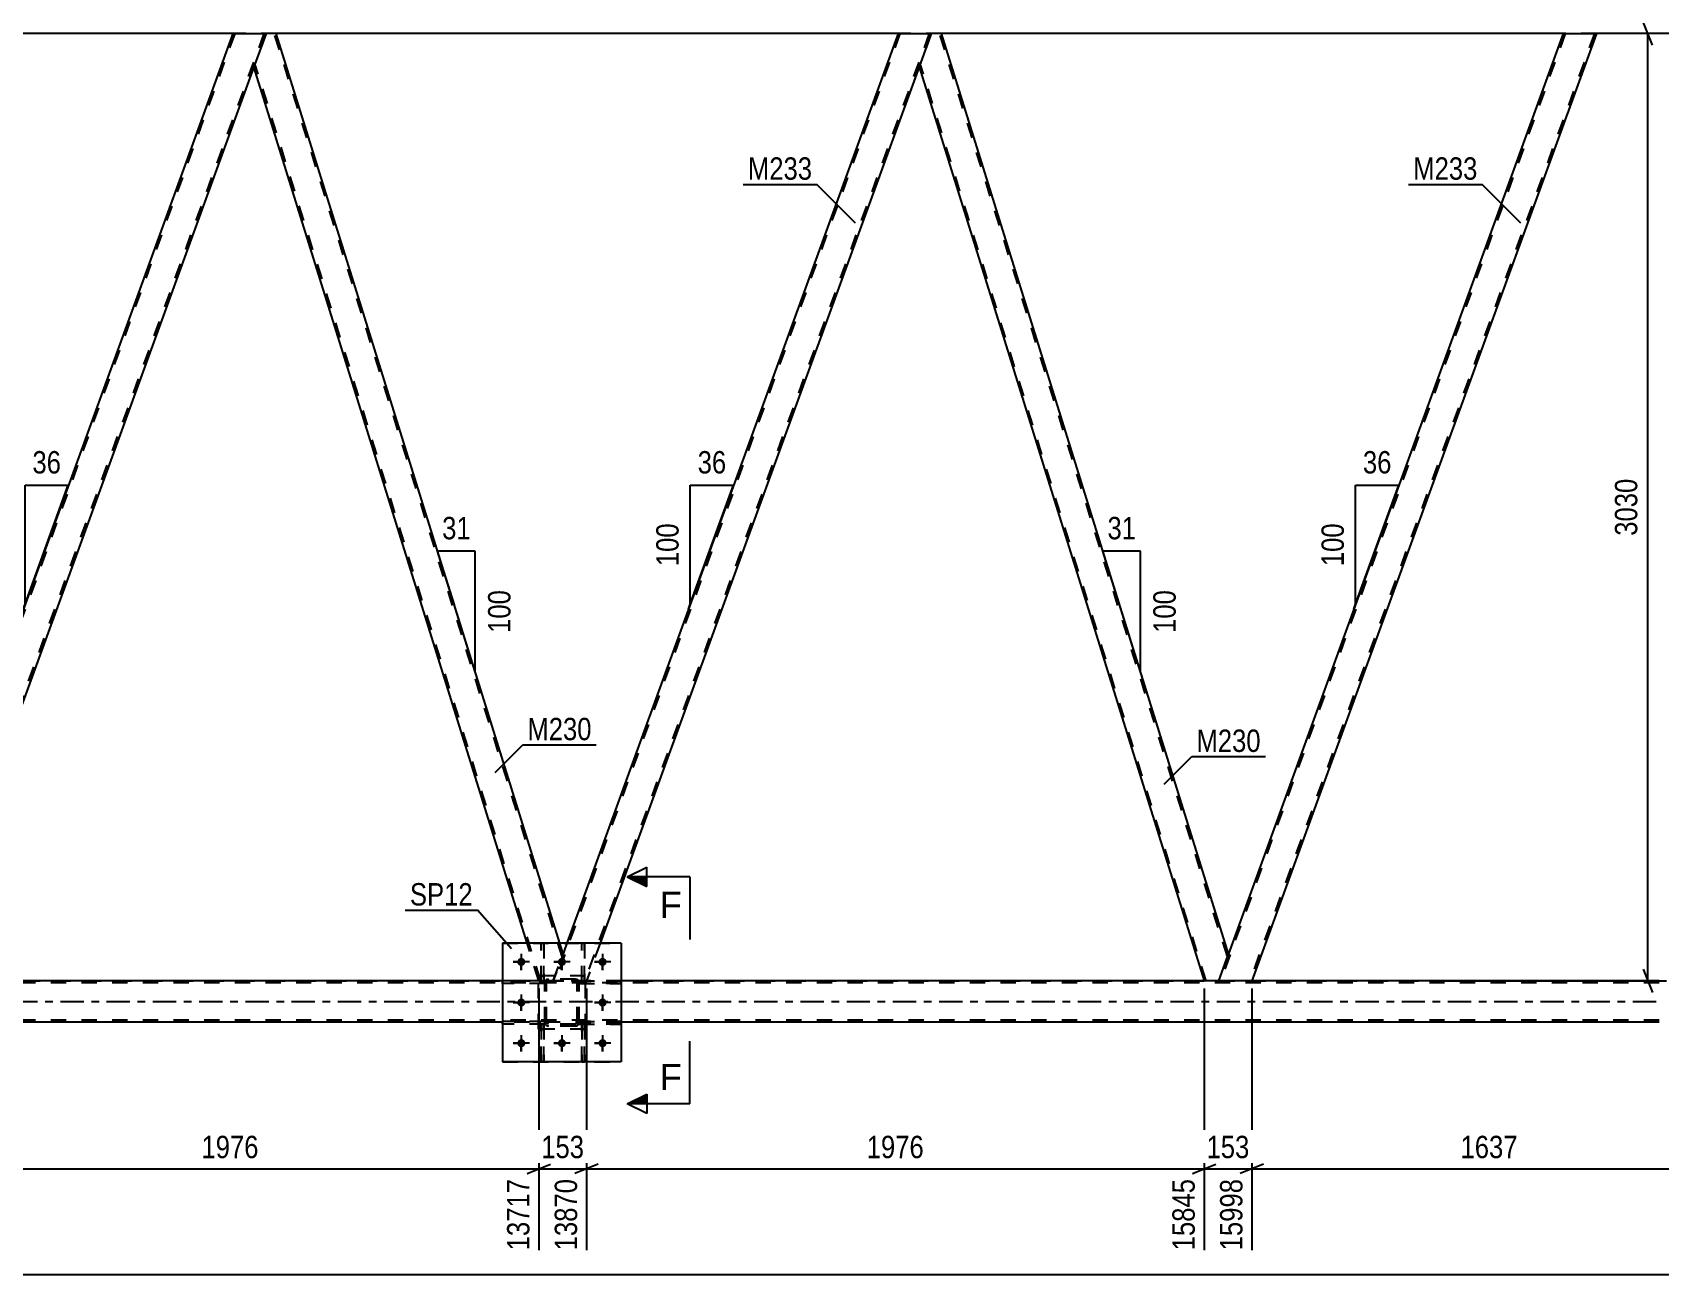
# Model space of a CAD drawing. Header units: millimetres. Extents: x -126 to 715, y -436 to 158.
# Drawn here: x 387.6 to 595.8, y -159.8 to -0.9 of the extents above; entities that cross this region are included whole.
import ezdxf

# ---------------------------------------------------------------- set-up
doc = ezdxf.new("R2010")
doc.units = ezdxf.units.MM
doc.linetypes.add('DXK_LINE_DOT2', pattern=[3.9198, 1.9599, -1.9599])
doc.linetypes.add('DXK_LINE_DOT3', pattern=[5.9187, 2.979, -0.9799, 0.9799, -0.9799])
doc.styles.add('Arial', font='ARIAL.TTF', dxfattribs={"height": 0.2})
doc.styles.add('Arial Narrow', font='ARIALN.TTF', dxfattribs={"height": 0.2})

# ---------------------------------------------------------------- blocks, each defined once
blk = doc.blocks.new('Part-232816294-1364 - 1357')
at = {"color": 7, "linetype": 'DXK_LINE_DOT2'}
for p, q in [((452.72, -132.59), (452.72, -127.76)), ((452.72, -127.76), (453.04, -127.76)), ((452.72, -128.36), (453.04, -128.36)), ((453.04, -127.76), (453.04, -132.59)), ((453.04, -132.59), (452.72, -132.59))]:
    blk.add_line(p, q, dxfattribs=at)
blk = doc.blocks.new('Part-232816294-1360 - 1357')
at = {"color": 7, "linetype": 'DXK_LINE_DOT2'}
for p, q in [((453.16, -127.43), (447.76, -127.43)), ((447.76, -127.43), (447.76, -127.75)), ((453.16, -127.75), (447.76, -127.75)), ((452.56, -127.75), (452.56, -127.43)), ((453.16, -127.75), (453.16, -127.43))]:
    blk.add_line(p, q, dxfattribs=at)
blk = doc.blocks.new('Part-232816294-1361 - 1357')
at = {"color": 7, "linetype": 'DXK_LINE_DOT2'}
for p, q in [((457.92, -122.24), (457.92, -117.39)), ((457.92, -117.39), (458.24, -117.39)), ((458.24, -117.39), (458.24, -122.24)), ((457.92, -121.64), (458.24, -121.64)), ((458.24, -122.24), (457.92, -122.24))]:
    blk.add_line(p, q, dxfattribs=at)
blk = doc.blocks.new('Part-232816294-1490 - 1357')
at = {"color": 7, "linetype": 'DXK_LINE_DOT2'}
for p, q in [((498.62, -1), (454.5, -122.22)), ((502.37, -1), (458.25, -122.22)), ((502.62, -1), (501.08, -5.25)), ((456, -117.4), (454.25, -122.22)), ((460.26, -117.4), (458.5, -122.22)), ((458.5, -122.22), (454.25, -122.22))]:
    blk.add_line(p, q, dxfattribs=at)
at = {"color": 2, "linetype": 'Continuous'}
for p, q in [((498.37, -1), (456, -117.4)), ((498.37, -1), (502.62, -1)), ((501.08, -5.25), (460.26, -117.4))]:
    blk.add_line(p, q, dxfattribs=at)
blk = doc.blocks.new('Part-232816294-1362 - 1357')
at = {"color": 7, "linetype": 'DXK_LINE_DOT2'}
for p, q in [((452.72, -122.24), (452.72, -117.39)), ((452.72, -117.39), (453.04, -117.39)), ((453.04, -117.39), (453.04, -122.24)), ((452.72, -121.64), (453.04, -121.64)), ((453.04, -122.24), (452.72, -122.24))]:
    blk.add_line(p, q, dxfattribs=at)
blk = doc.blocks.new('Part-232816294-1363 - 1357')
at = {"color": 7, "linetype": 'DXK_LINE_DOT2'}
for p, q in [((457.92, -132.59), (457.92, -127.76)), ((457.92, -127.76), (458.24, -127.76)), ((457.92, -128.36), (458.24, -128.36)), ((458.24, -127.76), (458.24, -132.59)), ((458.24, -132.59), (457.92, -132.59))]:
    blk.add_line(p, q, dxfattribs=at)
blk = doc.blocks.new('Part-232816294-1365 - 1357')
at = {"color": 7, "linetype": 'DXK_LINE_DOT2'}
for p, q in [((453.16, -122.48), (453.2, -122.29)), ((453.2, -122.29), (453.16, -122.48)), ((453.16, -127.52), (453.16, -122.48)), ((453.4, -122.48), (453.42, -122.38)), ((453.4, -127.52), (453.4, -122.48)), ((453.42, -122.38), (453.47, -122.31)), ((453.46, -122.03), (453.64, -122)), ((453.64, -122), (453.46, -122.03)), ((453.47, -122.31), (453.55, -122.25)), ((453.55, -122.25), (453.64, -122.24)), ((457.08, -122), (453.64, -122)), ((453.64, -122.24), (457.08, -122.24)), ((457.08, -122), (457.27, -122.03)), ((457.27, -122.03), (457.08, -122)), ((457.08, -122.24), (457.17, -122.25)), ((457.17, -122.25), (457.25, -122.31)), ((457.25, -122.31), (457.3, -122.38)), ((457.3, -122.38), (457.32, -122.48)), ((457.32, -127.52), (457.32, -122.48)), ((457.53, -122.29), (457.56, -122.48)), ((457.56, -122.48), (457.53, -122.29)), ((457.56, -127.52), (457.56, -122.48)), ((453.2, -127.7), (453.16, -127.52)), ((453.16, -127.52), (453.2, -127.7)), ((453.42, -127.61), (453.4, -127.52)), ((453.47, -127.69), (453.42, -127.61)), ((453.64, -128), (453.46, -127.96)), ((453.46, -127.96), (453.64, -128)), ((453.55, -127.74), (453.47, -127.69)), ((453.64, -127.76), (453.55, -127.74)), ((457.08, -127.76), (453.64, -127.76)), ((457.08, -128), (453.64, -128)), ((457.17, -127.74), (457.08, -127.76)), ((457.27, -127.96), (457.08, -128)), ((457.08, -128), (457.27, -127.96)), ((457.25, -127.69), (457.17, -127.74)), ((457.3, -127.61), (457.25, -127.69)), ((457.32, -127.52), (457.3, -127.61)), ((457.56, -127.52), (457.53, -127.7)), ((457.53, -127.7), (457.56, -127.52))]:
    blk.add_line(p, q, dxfattribs=at)
at = {"color": 7, "linetype": 'DXK_LINE_DOT3'}
blk.add_line((455.36, -125), (455.36, -125), dxfattribs=at)
at = {"color": 7, "linetype": 'DXK_LINE_DOT2'}
for centre, start, end in [((453.64, -122.48), 112.5, 157.5), ((453.64, -122.48), 112.5, 157.5), ((457.08, -122.48), 22.5, 67.5), ((457.08, -122.48), 22.5, 67.5), ((453.64, -127.52), 202.5, 247.5), ((453.64, -127.52), 202.5, 247.5), ((457.08, -127.52), 292.5, 337.5), ((457.08, -127.52), 292.5, 337.5)]:
    blk.add_arc(centre, 0.48, start, end, dxfattribs=at)
blk = doc.blocks.new('Part-232816294-1366 - 1357')
at = {"color": 7, "linetype": 'DXK_LINE_DOT2'}
for p, q in [((458.36, -121.59), (452.36, -121.59)), ((452.36, -128.39), (452.36, -121.59)), ((458.36, -128.39), (458.36, -121.59)), ((458.36, -128.39), (452.36, -128.39))]:
    blk.add_line(p, q, dxfattribs=at)
blk = doc.blocks.new('Part-232816294-1495 - 1357')
at = {"color": 2, "linetype": 'Continuous'}
for p, q in [((502.62, -1), (501.08, -5.25)), ((503.94, -1), (502.62, -1)), ((540.64, -118.75), (503.94, -1)), ((501.08, -5.25), (537.54, -122.22)), ((540.37, -119.49), (539.38, -122.22)), ((540.64, -118.75), (540.37, -119.49))]:
    blk.add_line(p, q, dxfattribs=at)
at = {"color": 7, "linetype": 'DXK_LINE_DOT2'}
for p, q in [((540.51, -119.12), (503.69, -1)), ((537.79, -122.22), (501.21, -4.88)), ((540.62, -118.81), (540.37, -119.49)), ((539.38, -122.22), (537.54, -122.22))]:
    blk.add_line(p, q, dxfattribs=at)
blk = doc.blocks.new('Part-232816294-1367 - 1357')
at = {"color": 7, "linetype": 'DXK_LINE_DOT2'}
for p, q in [((458.36, -121.59), (452.36, -121.59)), ((452.36, -128.39), (452.36, -121.59)), ((458.36, -128.39), (458.36, -121.59)), ((458.36, -128.39), (452.36, -128.39))]:
    blk.add_line(p, q, dxfattribs=at)
blk = doc.blocks.new('Part-232816294-1368 - 1357')
at = {"color": 7, "linetype": 'DXK_LINE_DOT2'}
for p, q in [((453.16, -122.48), (453.2, -122.29)), ((453.2, -122.29), (453.16, -122.48)), ((453.16, -127.52), (453.16, -122.48)), ((453.4, -122.48), (453.42, -122.38)), ((453.4, -127.52), (453.4, -122.48)), ((453.42, -122.38), (453.47, -122.31)), ((453.46, -122.03), (453.64, -122)), ((453.64, -122), (453.46, -122.03)), ((453.47, -122.31), (453.55, -122.25)), ((453.55, -122.25), (453.64, -122.24)), ((457.08, -122), (453.64, -122)), ((453.64, -122.24), (457.08, -122.24)), ((457.08, -122), (457.27, -122.03)), ((457.27, -122.03), (457.08, -122)), ((457.08, -122.24), (457.17, -122.25)), ((457.17, -122.25), (457.25, -122.31)), ((457.25, -122.31), (457.3, -122.38)), ((457.3, -122.38), (457.32, -122.48)), ((457.32, -127.52), (457.32, -122.48)), ((457.53, -122.29), (457.56, -122.48)), ((457.56, -122.48), (457.53, -122.29)), ((457.56, -127.52), (457.56, -122.48)), ((453.2, -127.7), (453.16, -127.52)), ((453.16, -127.52), (453.2, -127.7)), ((453.42, -127.61), (453.4, -127.52)), ((453.47, -127.69), (453.42, -127.61)), ((453.64, -128), (453.46, -127.96)), ((453.46, -127.96), (453.64, -128)), ((453.55, -127.74), (453.47, -127.69)), ((453.64, -127.76), (453.55, -127.74)), ((457.08, -127.76), (453.64, -127.76)), ((457.08, -128), (453.64, -128)), ((457.17, -127.74), (457.08, -127.76)), ((457.27, -127.96), (457.08, -128)), ((457.08, -128), (457.27, -127.96)), ((457.25, -127.69), (457.17, -127.74)), ((457.3, -127.61), (457.25, -127.69)), ((457.32, -127.52), (457.3, -127.61)), ((457.56, -127.52), (457.53, -127.7)), ((457.53, -127.7), (457.56, -127.52))]:
    blk.add_line(p, q, dxfattribs=at)
at = {"color": 7, "linetype": 'DXK_LINE_DOT3'}
blk.add_line((455.36, -125), (455.36, -125), dxfattribs=at)
at = {"color": 7, "linetype": 'DXK_LINE_DOT2'}
for centre, start, end in [((453.64, -122.48), 112.5, 157.5), ((453.64, -122.48), 112.5, 157.5), ((457.08, -122.48), 22.5, 67.5), ((457.08, -122.48), 22.5, 67.5), ((453.64, -127.52), 202.5, 247.5), ((453.64, -127.52), 202.5, 247.5), ((457.08, -127.52), 292.5, 337.5), ((457.08, -127.52), 292.5, 337.5)]:
    blk.add_arc(centre, 0.48, start, end, dxfattribs=at)
blk = doc.blocks.new('Part-232816294-1613 - 1357')
at = {"color": 2, "linetype": 'Continuous'}
for p, q in [((462.96, -117.4), (447.76, -117.4)), ((447.76, -117.4), (447.76, -132.6)), ((462.96, -117.4), (462.96, -132.6)), ((462.96, -132.6), (447.76, -132.6))]:
    blk.add_line(p, q, dxfattribs=at)
blk = doc.blocks.new('Part-232816294-1480 - 1357')
at = {"color": 7, "linetype": 'DXK_LINE_DOT2'}
for p, q in [((413.49, -1), (369.37, -122.22)), ((417.23, -1), (373.11, -122.22)), ((417.49, -1), (415.94, -5.25)), ((370.38, -118.75), (369.11, -122.22)), ((373.37, -122.22), (369.11, -122.22))]:
    blk.add_line(p, q, dxfattribs=at)
at = {"color": 2, "linetype": 'Continuous'}
for p, q in [((413.23, -1), (370.38, -118.75)), ((413.23, -1), (417.49, -1)), ((415.94, -5.25), (373.37, -122.22))]:
    blk.add_line(p, q, dxfattribs=at)
blk = doc.blocks.new('Part-232816294-1485 - 1357')
at = {"color": 2, "linetype": 'Continuous'}
for p, q in [((417.49, -1), (415.94, -5.25)), ((418.81, -1), (417.49, -1)), ((455.09, -117.4), (418.81, -1)), ((450.9, -117.4), (415.94, -5.25))]:
    blk.add_line(p, q, dxfattribs=at)
at = {"color": 7, "linetype": 'DXK_LINE_DOT2'}
for p, q in [((455.37, -119.12), (418.56, -1)), ((452.65, -122.22), (416.08, -4.88)), ((452.4, -122.22), (450.9, -117.4)), ((455.51, -118.75), (455.09, -117.4)), ((454.25, -122.22), (455.51, -118.75)), ((452.4, -122.22), (454.25, -122.22))]:
    blk.add_line(p, q, dxfattribs=at)
blk = doc.blocks.new('Part-232816294-1500 - 1357')
at = {"color": 7, "linetype": 'DXK_LINE_DOT2'}
for p, q in [((583.76, -1), (539.64, -122.22)), ((587.5, -1), (543.38, -122.22)), ((540.64, -118.75), (539.38, -122.22)), ((543.64, -122.22), (539.38, -122.22))]:
    blk.add_line(p, q, dxfattribs=at)
at = {"color": 2, "linetype": 'Continuous'}
for p, q in [((583.5, -1), (540.64, -118.75)), ((587.76, -1), (543.64, -122.22)), ((583.5, -1), (587.76, -1))]:
    blk.add_line(p, q, dxfattribs=at)
blk = doc.blocks.new('Part-232816294-1516 - 1357')
at = {"color": 2, "linetype": 'Continuous'}
for p, q in [((413.23, -1), (333.67, -1)), ((498.37, -1), (418.81, -1)), ((583.5, -1), (503.94, -1)), ((595.76, -1), (587.76, -1))]:
    blk.add_line(p, q, dxfattribs=at)
at = {"color": 7, "linetype": 'DXK_LINE_DOT2'}
for p, q in [((418.81, -1), (413.23, -1)), ((503.94, -1), (498.37, -1)), ((587.76, -1), (583.5, -1))]:
    blk.add_line(p, q, dxfattribs=at)
blk = doc.blocks.new('Part-232816294-1598 - 1357')
at = {"color": 7, "linetype": 'DXK_LINE_DOT2'}
for p, q in [((453.16, -122.23), (447.76, -122.23)), ((447.76, -122.23), (447.76, -122.55)), ((453.16, -122.55), (447.76, -122.55)), ((452.56, -122.55), (452.56, -122.23)), ((453.16, -122.55), (453.16, -122.23))]:
    blk.add_line(p, q, dxfattribs=at)
blk = doc.blocks.new('Part-232816294-1599 - 1357')
at = {"color": 7, "linetype": 'DXK_LINE_DOT2'}
for p, q in [((462.96, -127.43), (457.56, -127.43)), ((457.56, -127.43), (457.56, -127.75)), ((457.56, -127.75), (462.96, -127.75)), ((458.16, -127.75), (458.16, -127.43)), ((462.96, -127.75), (462.96, -127.43))]:
    blk.add_line(p, q, dxfattribs=at)
blk = doc.blocks.new('Part-232816294-1600 - 1357')
at = {"color": 7, "linetype": 'DXK_LINE_DOT2'}
for p, q in [((462.96, -122.23), (457.56, -122.23)), ((457.56, -122.23), (457.56, -122.55)), ((457.56, -122.55), (462.96, -122.55)), ((458.16, -122.55), (458.16, -122.23)), ((462.96, -122.55), (462.96, -122.23))]:
    blk.add_line(p, q, dxfattribs=at)
blk = doc.blocks.new('Part-232816294-1601 - 1357')
at = {"color": 7, "linetype": 'DXK_LINE_DOT2'}
for p, q in [((453.04, -127.76), (452.72, -127.76)), ((452.72, -127.76), (452.72, -132.59)), ((452.72, -128.36), (453.04, -128.36)), ((453.04, -132.59), (453.04, -127.76)), ((452.72, -132.59), (453.04, -132.59))]:
    blk.add_line(p, q, dxfattribs=at)
blk = doc.blocks.new('Part-232816294-1602 - 1357')
at = {"color": 7, "linetype": 'DXK_LINE_DOT2'}
for p, q in [((458.24, -127.76), (457.92, -127.76)), ((457.92, -127.76), (457.92, -132.59)), ((457.92, -128.36), (458.24, -128.36)), ((458.24, -132.59), (458.24, -127.76)), ((457.92, -132.59), (458.24, -132.59))]:
    blk.add_line(p, q, dxfattribs=at)
blk = doc.blocks.new('Part-232816294-1603 - 1357')
at = {"color": 2, "linetype": 'Continuous'}
for p, q in [((452.72, -117.4), (452.72, -117.39)), ((453.04, -117.39), (452.72, -117.39)), ((453.04, -117.4), (453.04, -117.39))]:
    blk.add_line(p, q, dxfattribs=at)
at = {"color": 7, "linetype": 'DXK_LINE_DOT2'}
for p, q in [((452.72, -122.24), (452.72, -117.4)), ((453.04, -122.24), (453.04, -117.4)), ((452.72, -121.64), (453.04, -121.64)), ((453.04, -122.24), (452.72, -122.24))]:
    blk.add_line(p, q, dxfattribs=at)
blk = doc.blocks.new('Part-232816294-1604 - 1357')
at = {"color": 2, "linetype": 'Continuous'}
for p, q in [((457.92, -117.4), (457.92, -117.39)), ((458.24, -117.39), (457.92, -117.39)), ((458.24, -117.4), (458.24, -117.39))]:
    blk.add_line(p, q, dxfattribs=at)
at = {"color": 7, "linetype": 'DXK_LINE_DOT2'}
for p, q in [((457.92, -122.24), (457.92, -117.4)), ((458.24, -122.24), (458.24, -117.4)), ((457.92, -121.64), (458.24, -121.64)), ((458.24, -122.24), (457.92, -122.24))]:
    blk.add_line(p, q, dxfattribs=at)
blk = doc.blocks.new('Part-232816294-1605 - 1357')
at = {"color": 7, "linetype": 'DXK_LINE_DOT2'}
for p, q in [((453.16, -127.43), (447.76, -127.43)), ((447.76, -127.75), (447.76, -127.43)), ((453.16, -127.75), (447.76, -127.75)), ((452.56, -127.75), (452.56, -127.43)), ((453.16, -127.43), (453.16, -127.75))]:
    blk.add_line(p, q, dxfattribs=at)
blk = doc.blocks.new('Part-232816294-1606 - 1357')
at = {"color": 7, "linetype": 'DXK_LINE_DOT2'}
for p, q in [((453.16, -122.23), (447.76, -122.23)), ((447.76, -122.55), (447.76, -122.23)), ((453.16, -122.55), (447.76, -122.55)), ((452.56, -122.55), (452.56, -122.23)), ((453.16, -122.23), (453.16, -122.55))]:
    blk.add_line(p, q, dxfattribs=at)
blk = doc.blocks.new('Part-232816294-1607 - 1357')
at = {"color": 7, "linetype": 'DXK_LINE_DOT2'}
for p, q in [((457.56, -127.75), (457.56, -127.43)), ((457.56, -127.43), (462.96, -127.43)), ((462.96, -127.75), (457.56, -127.75)), ((458.16, -127.75), (458.16, -127.43)), ((462.96, -127.43), (462.96, -127.75))]:
    blk.add_line(p, q, dxfattribs=at)
blk = doc.blocks.new('Part-232816294-1608 - 1357')
at = {"color": 7, "linetype": 'DXK_LINE_DOT2'}
for p, q in [((457.56, -122.55), (457.56, -122.23)), ((457.56, -122.23), (462.96, -122.23)), ((462.96, -122.55), (457.56, -122.55)), ((458.16, -122.55), (458.16, -122.23)), ((462.96, -122.23), (462.96, -122.55))]:
    blk.add_line(p, q, dxfattribs=at)
blk = doc.blocks.new('Part-232816294-1614 - 1357')
at = {"color": 7, "linetype": 'DXK_LINE_DOT2'}
for p, q in [((447.76, -117.4), (462.96, -117.4)), ((447.76, -117.4), (447.76, -132.6)), ((462.96, -117.4), (462.96, -132.6)), ((447.76, -132.6), (462.96, -132.6))]:
    blk.add_line(p, q, dxfattribs=at)
blk = doc.blocks.new('Part-232816294-1639 - 1357')
at = {"color": 7, "linetype": 'DXK_LINE_DOT2'}
for p, q in [((595.76, -122.46), (-64.56, -122.46)), ((22.08, -122.22), (595.76, -122.22)), ((462.96, -122.22), (447.76, -122.22)), ((595.76, -127.26), (-64.56, -127.26)), ((462.96, -127.5), (447.76, -127.5))]:
    blk.add_line(p, q, dxfattribs=at)
at = {"color": 2, "linetype": 'Continuous'}
for p, q in [((447.76, -122.22), (207.55, -122.22)), ((595.76, -122.22), (462.96, -122.22)), ((447.76, -127.5), (207.55, -127.5)), ((595.76, -127.5), (462.96, -127.5))]:
    blk.add_line(p, q, dxfattribs=at)
at = {"color": 7, "linetype": 'DXK_LINE_DOT3'}
blk.add_line((-64.56, -124.86), (595.76, -124.86), dxfattribs=at)
blk = doc.blocks.new('Bolt-232816294-1720 - 1357')
at = {"linetype": 'Continuous'}
for points in [[(450.68, -119.8, -1), (449.64, -119.8, -1)], [(455.88, -119.8, -1), (454.84, -119.8, -1)], [(461.08, -119.8, -1), (460.04, -119.8, -1)], [(450.68, -125, -1), (449.64, -125, -1)], [(461.08, -125, -1), (460.04, -125, -1)], [(450.68, -130.2, -1), (449.64, -130.2, -1)], [(455.88, -130.2, -1), (454.84, -130.2, -1)], [(461.08, -130.2, -1), (460.04, -130.2, -1)]]:
    blk.add_hatch(color=1, dxfattribs=at).paths.add_polyline_path(points)
at = {"color": 1, "linetype": 'Continuous'}
for p, q in [((451.2, -119.8), (449.12, -119.8)), ((450.16, -118.76), (450.16, -120.84)), ((456.4, -119.8), (454.32, -119.8)), ((455.36, -118.76), (455.36, -120.84)), ((461.6, -119.8), (459.52, -119.8)), ((460.56, -118.76), (460.56, -120.84)), ((450.16, -123.96), (450.16, -126.04)), ((460.56, -123.96), (460.56, -126.04)), ((451.2, -125), (449.12, -125)), ((461.6, -125), (459.52, -125)), ((451.2, -130.2), (449.12, -130.2)), ((450.16, -129.16), (450.16, -131.24)), ((456.4, -130.2), (454.32, -130.2)), ((455.36, -129.16), (455.36, -131.24)), ((461.6, -130.2), (459.52, -130.2)), ((460.56, -129.16), (460.56, -131.24))]:
    blk.add_line(p, q, dxfattribs=at)
blk = doc.blocks.new('Bolt-232816294-1721 - 1357')
at = {"color": 1, "linetype": 'Continuous'}
for p, q in [((449.12, -119.8), (449.82, -119.8)), ((450.16, -118.76), (450.16, -119.45)), ((450.16, -120.84), (450.16, -120.14)), ((451.2, -119.8), (450.51, -119.8)), ((454.32, -119.8), (455.02, -119.8)), ((455.36, -118.76), (455.36, -119.45)), ((455.36, -120.84), (455.36, -120.14)), ((456.4, -119.8), (455.71, -119.8)), ((459.52, -119.8), (460.22, -119.8)), ((460.56, -118.76), (460.56, -119.45)), ((460.56, -120.84), (460.56, -120.14)), ((461.6, -119.8), (460.91, -119.8)), ((450.16, -123.96), (450.16, -124.65)), ((460.56, -123.96), (460.56, -124.65)), ((449.12, -125), (449.82, -125)), ((450.16, -126.04), (450.16, -125.34)), ((451.2, -125), (450.51, -125)), ((459.52, -125), (460.22, -125)), ((460.56, -126.04), (460.56, -125.34)), ((461.6, -125), (460.91, -125)), ((449.12, -130.2), (449.82, -130.2)), ((450.16, -129.16), (450.16, -129.85)), ((450.16, -131.24), (450.16, -130.54)), ((451.2, -130.2), (450.51, -130.2)), ((454.32, -130.2), (455.02, -130.2)), ((455.36, -129.16), (455.36, -129.85)), ((455.36, -131.24), (455.36, -130.54)), ((456.4, -130.2), (455.71, -130.2)), ((459.52, -130.2), (460.22, -130.2)), ((460.56, -129.16), (460.56, -129.85)), ((460.56, -131.24), (460.56, -130.54)), ((461.6, -130.2), (460.91, -130.2))]:
    blk.add_line(p, q, dxfattribs=at)
blk = doc.blocks.new('StraightDimension-232816294-47796 - 1357')
at = {"color": 7, "linetype": 'Continuous'}
for p, q in [((458.5, -123.22), (458.5, -156.7)), ((537.54, -123.22), (537.54, -156.7)), ((460, -145.66), (457, -146.86)), ((536.04, -146.86), (539.04, -145.66)), ((458.5, -146.26), (537.54, -146.26))]:
    blk.add_line(p, q, dxfattribs=at)
at = {"color": 0}
blk.add_wipeout([(502.28, -145.51), (502.28, -141.31), (493.76, -141.31), (493.76, -145.51)], dxfattribs=at)
at = {"color": 0, "linetype": 'Continuous'}
blk.add_wipeout([(536.94, -146.96), (532.74, -146.96), (532.74, -157.3), (536.94, -157.3)], dxfattribs=at)
at = {"color": 3, "style": 'Arial Narrow'}
blk.add_text('1976', height=2.863, dxfattribs=at).set_placement((494.36, -144.91))
at = {"color": 3, "linetype": 'Continuous', "style": 'Arial Narrow'}
blk.add_text('15845', height=2.863, rotation=90.0002, dxfattribs=at).set_placement((536.34, -156.7))
blk = doc.blocks.new('StraightDimension-232816294-47688 - 1357')
at = {"color": 7, "linetype": 'Continuous'}
blk.add_line((-73.82, -159.79), (650.69, -159.79), dxfattribs=at)
blk = doc.blocks.new('StraightDimension-232816294-47794 - 1357')
at = {"color": 7, "linetype": 'Continuous'}
for p, q in [((543.64, -123.22), (543.64, -156.7)), ((604.38, -128.5), (604.38, -156.7)), ((545.14, -145.66), (542.14, -146.86)), ((602.88, -146.86), (605.88, -145.66)), ((543.64, -146.26), (604.38, -146.26))]:
    blk.add_line(p, q, dxfattribs=at)
at = {"color": 0}
blk.add_wipeout([(578.26, -145.51), (578.26, -141.31), (569.75, -141.31), (569.75, -145.51)], dxfattribs=at)
at = {"color": 0, "linetype": 'Continuous'}
blk.add_wipeout([(603.78, -146.96), (599.58, -146.96), (599.58, -157.3), (603.78, -157.3)], dxfattribs=at)
at = {"color": 3, "style": 'Arial Narrow'}
blk.add_text('1637', height=2.863, dxfattribs=at).set_placement((570.35, -144.91))
at = {"color": 3, "linetype": 'Continuous', "style": 'Arial Narrow'}
blk.add_text('17635', height=2.863, rotation=90.0002, dxfattribs=at).set_placement((603.18, -156.7))
blk = doc.blocks.new('StraightDimension-232816294-47798 - 1357')
at = {"color": 7, "linetype": 'Continuous'}
for p, q in [((373.37, -123.22), (373.37, -156.7)), ((452.4, -123.22), (452.4, -156.7)), ((374.87, -145.66), (371.87, -146.86)), ((450.9, -146.86), (453.9, -145.66)), ((373.37, -146.26), (452.4, -146.26))]:
    blk.add_line(p, q, dxfattribs=at)
at = {"color": 0}
blk.add_wipeout([(417.14, -145.51), (417.14, -141.31), (408.63, -141.31), (408.63, -145.51)], dxfattribs=at)
at = {"color": 0, "linetype": 'Continuous'}
blk.add_wipeout([(451.8, -146.96), (447.6, -146.96), (447.6, -157.3), (451.8, -157.3)], dxfattribs=at)
at = {"color": 3, "style": 'Arial Narrow'}
blk.add_text('1976', height=2.863, dxfattribs=at).set_placement((409.23, -144.91))
at = {"color": 3, "linetype": 'Continuous', "style": 'Arial Narrow'}
blk.add_text('13717', height=2.863, rotation=90.0002, dxfattribs=at).set_placement((451.2, -156.7))
blk = doc.blocks.new('StraightDimension-232816294-2396 - 1357')
at = {"color": 7, "linetype": 'Continuous'}
for p, q in [((594.92, -2.5), (593.72, 0.5)), ((605.48, -1), (591.47, -1)), ((594.32, -122.22), (594.32, -1)), ((593.72, -120.72), (594.92, -123.72)), ((568.09, -122.22), (596.72, -122.22))]:
    blk.add_line(p, q, dxfattribs=at)
at = {"color": 0}
blk.add_wipeout([(593.57, -57.35), (589.37, -57.35), (589.37, -65.87), (593.57, -65.87)], dxfattribs=at)
at = {"color": 3, "style": 'Arial Narrow'}
blk.add_text('3030', height=2.863, rotation=90.0002, dxfattribs=at).set_placement((592.97, -65.27))
blk = doc.blocks.new('StraightDimension-232816294-47795 - 1357')
at = {"color": 7, "linetype": 'Continuous'}
for p, q in [((537.54, -123.22), (537.54, -156.7)), ((543.64, -123.22), (543.64, -156.7)), ((536.04, -146.86), (539.04, -145.66)), ((545.14, -145.66), (542.14, -146.86)), ((537.54, -146.26), (543.64, -146.26))]:
    blk.add_line(p, q, dxfattribs=at)
at = {"color": 0}
blk.add_wipeout([(543.93, -145.51), (543.93, -141.31), (537.25, -141.31), (537.25, -145.51)], dxfattribs=at)
at = {"color": 0, "linetype": 'Continuous'}
blk.add_wipeout([(543.04, -146.96), (538.84, -146.96), (538.84, -157.3), (543.04, -157.3)], dxfattribs=at)
at = {"color": 3, "style": 'Arial Narrow'}
blk.add_text('153', height=2.863, dxfattribs=at).set_placement((537.85, -144.91))
at = {"color": 3, "linetype": 'Continuous', "style": 'Arial Narrow'}
blk.add_text('15998', height=2.863, rotation=90.0002, dxfattribs=at).set_placement((542.44, -156.7))
blk = doc.blocks.new('StraightDimension-232816294-47797 - 1357')
at = {"color": 7, "linetype": 'Continuous'}
for p, q in [((452.4, -123.22), (452.4, -156.7)), ((458.5, -123.22), (458.5, -156.7)), ((450.9, -146.86), (453.9, -145.66)), ((460, -145.66), (457, -146.86)), ((452.4, -146.26), (458.5, -146.26))]:
    blk.add_line(p, q, dxfattribs=at)
at = {"color": 0}
blk.add_wipeout([(458.8, -145.51), (458.8, -141.31), (452.11, -141.31), (452.11, -145.51)], dxfattribs=at)
at = {"color": 0, "linetype": 'Continuous'}
blk.add_wipeout([(457.9, -146.96), (453.7, -146.96), (453.7, -157.3), (457.9, -157.3)], dxfattribs=at)
at = {"color": 3, "style": 'Arial Narrow'}
blk.add_text('153', height=2.863, dxfattribs=at).set_placement((452.71, -144.91))
at = {"color": 3, "linetype": 'Continuous', "style": 'Arial Narrow'}
blk.add_text('13870', height=2.863, rotation=90.0002, dxfattribs=at).set_placement((457.3, -156.7))
blk = doc.blocks.new('AngleDimension-232816294-48827 - 1357')
at = {"color": 7, "linetype": 'Continuous'}
for p, q in [((386.65, -58.8), (392.19, -58.8)), ((386.65, -74.03), (392.19, -58.8)), ((386.65, -74.03), (386.65, -58.8)), ((386.42, -74.68), (386.65, -74.03))]:
    blk.add_line(p, q, dxfattribs=at)
at = {"color": 0}
for points in [[(391.85, -57.9), (391.85, -53.7), (387, -53.7), (387, -57.9)], [(385.75, -63.07), (381.55, -63.07), (381.55, -69.76), (385.75, -69.76)]]:
    blk.add_wipeout(points, dxfattribs=at)
at = {"color": 3, "style": 'Arial Narrow'}
blk.add_text('36', height=2.863, dxfattribs=at).set_placement((387.6, -57.3))
blk.add_text('100', height=2.863, rotation=90.0002, dxfattribs=at).set_placement((385.15, -69.16))
blk = doc.blocks.new('AngleDimension-232816294-48841 - 1357')
at = {"color": 7, "linetype": 'Continuous'}
for p, q in [((471.79, -58.8), (477.33, -58.8)), ((471.79, -74.03), (477.33, -58.8)), ((471.79, -74.03), (471.79, -58.8)), ((471.55, -74.68), (471.79, -74.03))]:
    blk.add_line(p, q, dxfattribs=at)
at = {"color": 0}
for points in [[(476.99, -57.9), (476.99, -53.7), (472.13, -53.7), (472.13, -57.9)], [(470.89, -63.07), (466.69, -63.07), (466.69, -69.76), (470.89, -69.76)]]:
    blk.add_wipeout(points, dxfattribs=at)
at = {"color": 3, "style": 'Arial Narrow'}
blk.add_text('36', height=2.863, dxfattribs=at).set_placement((472.73, -57.3))
blk.add_text('100', height=2.863, rotation=90.0002, dxfattribs=at).set_placement((470.29, -69.16))
blk = doc.blocks.new('AngleDimension-232816294-48855 - 1357')
at = {"color": 7, "linetype": 'Continuous'}
for p, q in [((556.92, -58.8), (562.46, -58.8)), ((556.92, -74.03), (562.46, -58.8)), ((556.92, -74.03), (556.92, -58.8)), ((556.68, -74.68), (556.92, -74.03))]:
    blk.add_line(p, q, dxfattribs=at)
at = {"color": 0}
for points in [[(562.12, -57.9), (562.12, -53.7), (557.26, -53.7), (557.26, -57.9)], [(556.02, -63.07), (551.82, -63.07), (551.82, -69.76), (556.02, -69.76)]]:
    blk.add_wipeout(points, dxfattribs=at)
at = {"color": 3, "style": 'Arial Narrow'}
blk.add_text('36', height=2.863, dxfattribs=at).set_placement((557.86, -57.3))
blk.add_text('100', height=2.863, rotation=90.0002, dxfattribs=at).set_placement((555.42, -69.16))
blk = doc.blocks.new('AngleDimension-232816294-48925 - 1357')
at = {"color": 7, "linetype": 'Continuous'}
for p, q in [((441.6, -74.12), (439.45, -67.22)), ((444.27, -67.22), (439.45, -67.22)), ((444.27, -82.69), (439.45, -67.22)), ((444.27, -82.69), (444.27, -67.22))]:
    blk.add_line(p, q, dxfattribs=at)
at = {"color": 0}
for points in [[(444.29, -66.32), (444.29, -62.12), (439.43, -62.12), (439.43, -66.32)], [(449.37, -71.61), (445.17, -71.61), (445.17, -78.3), (449.37, -78.3)]]:
    blk.add_wipeout(points, dxfattribs=at)
at = {"color": 3, "style": 'Arial Narrow'}
blk.add_text('31', height=2.863, dxfattribs=at).set_placement((440.03, -65.72))
blk.add_text('100', height=2.863, rotation=90.0002, dxfattribs=at).set_placement((448.77, -77.7))
blk = doc.blocks.new('AngleDimension-232816294-48939 - 1357')
at = {"color": 7, "linetype": 'Continuous'}
for p, q in [((526.73, -74.12), (524.58, -67.22)), ((529.4, -67.22), (524.58, -67.22)), ((529.4, -82.69), (524.58, -67.22)), ((529.4, -82.69), (529.4, -67.22))]:
    blk.add_line(p, q, dxfattribs=at)
at = {"color": 0}
for points in [[(529.42, -66.32), (529.42, -62.12), (524.57, -62.12), (524.57, -66.32)], [(534.5, -71.61), (530.3, -71.61), (530.3, -78.3), (534.5, -78.3)]]:
    blk.add_wipeout(points, dxfattribs=at)
at = {"color": 3, "style": 'Arial Narrow'}
blk.add_text('31', height=2.863, dxfattribs=at).set_placement((525.17, -65.72))
blk.add_text('100', height=2.863, rotation=90.0002, dxfattribs=at).set_placement((533.9, -77.7))
blk = doc.blocks.new('Mark-232816294-1609 - 1357')
at = {"color": 0}
blk.add_wipeout([(443.94, -112.58), (443.94, -109.58), (435.91, -109.58), (435.91, -112.58)], dxfattribs=at)
blk.add_wipeout([(443.94, -112.58), (443.94, -109.58), (435.91, -109.58), (435.91, -112.58)], dxfattribs=at)
at = {"color": 30, "linetype": 'Continuous'}
for p in [(435.31, -113.18), (448.9, -118.12)]:
    blk.add_line(p, (444.54, -113.18), dxfattribs=at)
at = {"color": 3, "style": 'Arial Narrow'}
blk.add_text('SP12', height=2.863, dxfattribs=at).set_placement((435.91, -112.58))
blk = doc.blocks.new('Mark-232816294-47766 - 1357')
at = {"color": 0}
blk.add_wipeout([(544.79, -92.93), (544.79, -89.93), (536.56, -89.93), (536.56, -92.93)], dxfattribs=at)
blk.add_wipeout([(544.79, -92.93), (544.79, -89.93), (536.56, -89.93), (536.56, -92.93)], dxfattribs=at)
at = {"color": 30, "linetype": 'Continuous'}
for p, q in [((532.43, -97.07), (535.96, -93.53)), ((535.96, -93.53), (545.39, -93.53))]:
    blk.add_line(p, q, dxfattribs=at)
at = {"color": 3, "style": 'Arial Narrow'}
blk.add_text('M230', height=2.863, dxfattribs=at).set_placement((536.56, -92.93))
blk = doc.blocks.new('SectionMark-232816294-3126 - 1357')
at = {"linetype": 'Continuous'}
for points in [[(466.21, -108.91), (466.21, -110.16), (463.71, -108.91)], [(466.21, -136.7), (466.21, -137.95), (463.71, -137.95)]]:
    blk.add_hatch(color=6, dxfattribs=at).paths.add_polyline_path(points)
at = {"color": 6, "linetype": 'Continuous'}
for p, q in [((463.71, -108.91), (466.21, -107.66)), ((466.21, -110.16), (466.21, -107.66)), ((471.71, -108.91), (463.71, -108.91)), ((463.71, -108.91), (466.21, -110.16)), ((463.71, -137.95), (466.21, -136.7)), ((466.21, -136.7), (466.21, -139.2)), ((471.71, -137.95), (463.71, -137.95)), ((466.21, -139.2), (463.71, -137.95))]:
    blk.add_line(p, q, dxfattribs=at)
at = {"color": 0, "linetype": 'Continuous'}
for points in [[(470.71, -114.16), (470.71, -110.66), (467.86, -110.66), (467.86, -114.16)], [(470.71, -136.2), (470.71, -132.7), (467.86, -132.7), (467.86, -136.2)]]:
    blk.add_wipeout(points, dxfattribs=at)
at = {"color": 6, "linetype": 'Continuous'}
for p, q in [((471.71, -108.91), (471.71, -116.91)), ((471.71, -137.95), (471.71, -129.95))]:
    blk.add_line(p, q, dxfattribs=at)
at = {"color": 3, "linetype": 'Continuous', "style": 'Arial'}
for p in [(467.86, -114.16), (467.86, -136.2)]:
    blk.add_text('F', height=3.34, dxfattribs=at).set_placement(p)
blk = doc.blocks.new('Mark-232816294-47760 - 1357')
at = {"color": 0}
blk.add_wipeout([(459.16, -91.43), (459.16, -88.43), (450.94, -88.43), (450.94, -91.43)], dxfattribs=at)
blk.add_wipeout([(459.16, -91.43), (459.16, -88.43), (450.94, -88.43), (450.94, -91.43)], dxfattribs=at)
at = {"color": 30, "linetype": 'Continuous'}
for p, q in [((446.8, -95.56), (450.34, -92.03)), ((450.34, -92.03), (459.76, -92.03))]:
    blk.add_line(p, q, dxfattribs=at)
at = {"color": 3, "style": 'Arial Narrow'}
blk.add_text('M230', height=2.863, dxfattribs=at).set_placement((450.94, -91.43))
blk = doc.blocks.new('Mark-232816294-47763 - 1357')
at = {"color": 0}
blk.add_wipeout([(487.39, -19.71), (487.39, -16.71), (479.16, -16.71), (479.16, -19.71)], dxfattribs=at)
blk.add_wipeout([(487.39, -19.71), (487.39, -16.71), (479.16, -16.71), (479.16, -19.71)], dxfattribs=at)
at = {"color": 30, "linetype": 'Continuous'}
for p in [(478.56, -20.31), (492.94, -25.26)]:
    blk.add_line(p, (487.99, -20.31), dxfattribs=at)
at = {"color": 3, "style": 'Arial Narrow'}
blk.add_text('M233', height=2.863, dxfattribs=at).set_placement((479.16, -19.71))
blk = doc.blocks.new('Mark-232816294-47769 - 1357')
at = {"color": 0}
blk.add_wipeout([(572.52, -19.71), (572.52, -16.71), (564.3, -16.71), (564.3, -19.71)], dxfattribs=at)
blk.add_wipeout([(572.52, -19.71), (572.52, -16.71), (564.3, -16.71), (564.3, -19.71)], dxfattribs=at)
at = {"color": 30, "linetype": 'Continuous'}
for p in [(563.7, -20.31), (578.07, -25.26)]:
    blk.add_line(p, (573.12, -20.31), dxfattribs=at)
at = {"color": 3, "style": 'Arial Narrow'}
blk.add_text('M233', height=2.863, dxfattribs=at).set_placement((564.3, -19.71))

msp = doc.modelspace()

# ---------------------------------------------------------------- block references
for name in ['Part-232816294-1516 - 1357', 'Part-232816294-1480 - 1357', 'Part-232816294-1485 - 1357', 'Part-232816294-1490 - 1357', 'Part-232816294-1495 - 1357', 'Part-232816294-1500 - 1357', 'Part-232816294-1613 - 1357', 'Part-232816294-1614 - 1357', 'Part-232816294-1362 - 1357', 'Part-232816294-1603 - 1357', 'Part-232816294-1361 - 1357', 'Part-232816294-1604 - 1357', 'Bolt-232816294-1720 - 1357', 'Bolt-232816294-1721 - 1357', 'Part-232816294-1639 - 1357', 'Part-232816294-1598 - 1357', 'Part-232816294-1606 - 1357', 'Part-232816294-1366 - 1357', 'Part-232816294-1367 - 1357', 'Part-232816294-1365 - 1357', 'Part-232816294-1368 - 1357', 'Part-232816294-1600 - 1357', 'Part-232816294-1608 - 1357', 'Part-232816294-1360 - 1357', 'Part-232816294-1605 - 1357', 'Part-232816294-1364 - 1357', 'Part-232816294-1601 - 1357', 'Part-232816294-1599 - 1357', 'Part-232816294-1607 - 1357', 'Part-232816294-1363 - 1357', 'Part-232816294-1602 - 1357']:
    msp.add_blockref(name, (0, 0))

# ---------------------------------------------------------------- next in the draw order: block references
msp.add_blockref('StraightDimension-232816294-47796 - 1357', (0, 0))

# ---------------------------------------------------------------- next in the draw order: block references
msp.add_blockref('StraightDimension-232816294-47688 - 1357', (0, 0))

# ---------------------------------------------------------------- next in the draw order: block references
for name in ['Mark-232816294-47763 - 1357', 'AngleDimension-232816294-48827 - 1357', 'AngleDimension-232816294-48841 - 1357', 'AngleDimension-232816294-48855 - 1357', 'AngleDimension-232816294-48925 - 1357', 'AngleDimension-232816294-48939 - 1357', 'Mark-232816294-47760 - 1357', 'Mark-232816294-47766 - 1357', 'SectionMark-232816294-3126 - 1357', 'Mark-232816294-1609 - 1357', 'StraightDimension-232816294-47798 - 1357', 'StraightDimension-232816294-47794 - 1357']:
    msp.add_blockref(name, (0, 0))

# ---------------------------------------------------------------- next in the draw order: block references
for name in ['StraightDimension-232816294-2396 - 1357', 'StraightDimension-232816294-47797 - 1357', 'StraightDimension-232816294-47795 - 1357']:
    msp.add_blockref(name, (0, 0))

# ---------------------------------------------------------------- next in the draw order: block references
msp.add_blockref('Mark-232816294-47769 - 1357', (0, 0))

doc.saveas('drawing.dxf')
